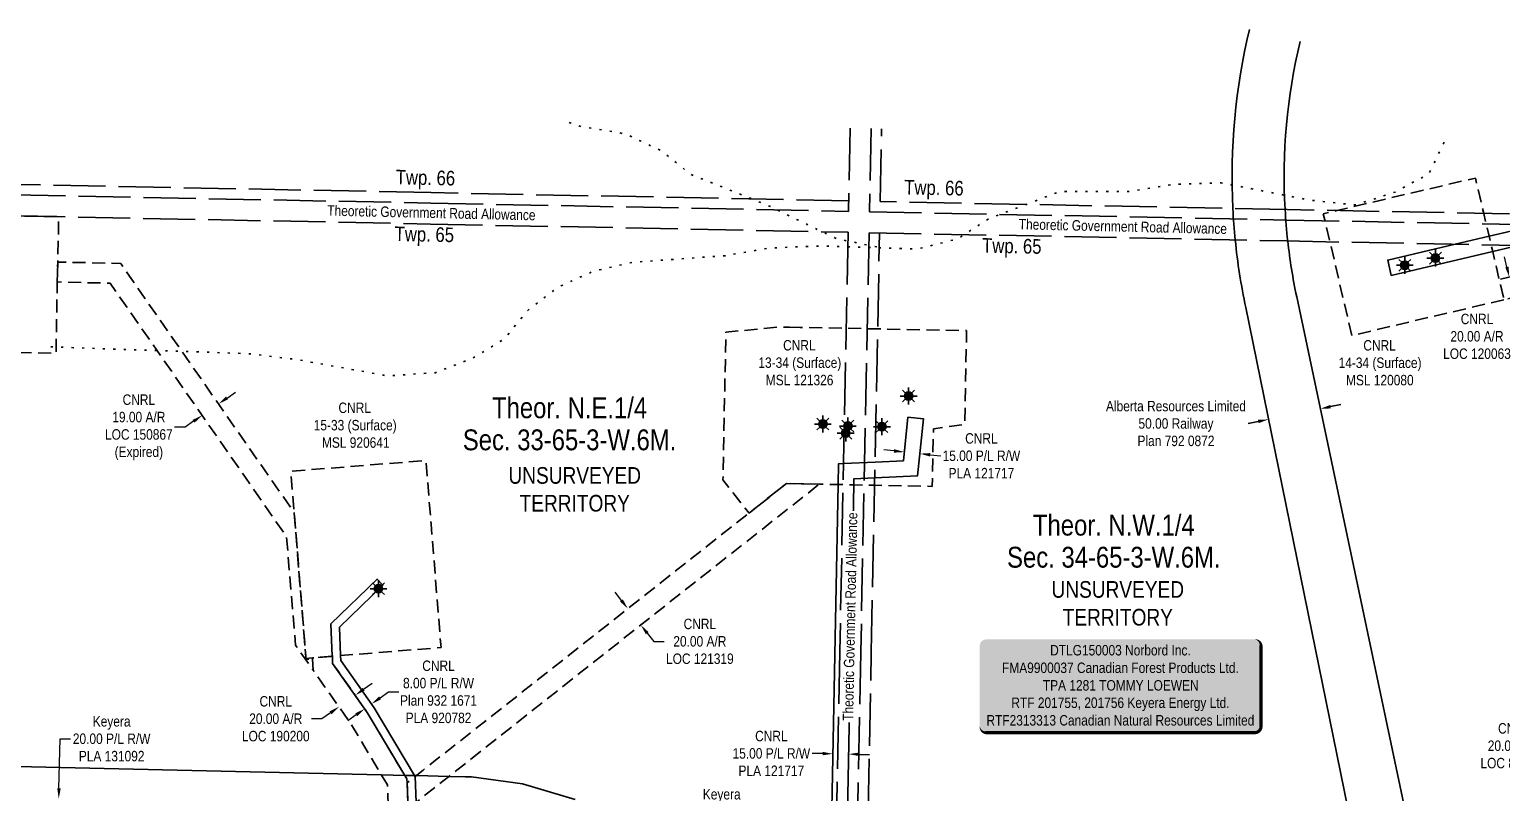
# Model space of a CAD drawing. Extents: x 405326 to 424052, y 6044755 to 6062236.
# Drawn here: x 410358 to 411770, y 6059078 to 6059810 of the extents above; entities that cross this region are included whole.
import ezdxf
from ezdxf.enums import TextEntityAlignment as Align

# ---------------------------------------------------------------- set-up
doc = ezdxf.new("R2010")
doc.units = 0
doc.header["$LTSCALE"] = 5
for name, pattern in [('foc-ACCESSROAD', [3.75, 2.5, -1.25]), ('foc-UNSURVEYED', [12.5, 10, -2.5]), ('foc-WHEELTRACKS', [2, 0.4, -1.6])]:
    doc.linetypes.add(name, pattern=pattern)
for name, color, linetype in [('AS-SURFACE IMPACT', 7, 'Continuous'), ('C-SYMBOL', 7, 'Continuous'), ('D-TXT', 6, 'Continuous'), ('F-AR', 190, 'foc-ACCESSROAD'), ('F-RW', 190, 'Continuous'), ('F-WS', 190, 'foc-ACCESSROAD'), ('F-WS-S', 190, 'Continuous'), ('L-ROAD-T', 7, 'Continuous'), ('L-TITLEDB', 4, 'Continuous'), ('L-TITLEDB-T', 4, 'Continuous'), ('L-UNS-T', 3, 'Continuous'), ('L-USEC', 7, 'foc-UNSURVEYED'), ('T-WATER-P3', 160, 'foc-WHEELTRACKS')]:
    doc.layers.add(name, color=color, linetype=linetype)
for name, color, linetype, lineweight in [('F-AR-T', 190, 'Continuous', 9), ('F-RW-T', 190, 'Continuous', 9), ('F-WS-T', 190, 'Continuous', 9)]:
    doc.layers.add(name, color=color, linetype=linetype, lineweight=lineweight)
doc.styles.add('175L', font='ARIALN.TTF', dxfattribs={"height": 20})
doc.styles.add('80', font='ARIALN.TTF', dxfattribs={"height": 10})
doc.styles.add('80CG', font='ARIALN.TTF', dxfattribs={"height": 10})
doc.styles.add('80L', font='ARIALN.TTF', dxfattribs={"height": 10})
doc.dimstyles.new('Compass 5 000', dxfattribs={"dimscale": 5, "dimtxt": 9, "dimasz": 2, "dimexe": 0.2, "dimexo": 0.0625, "dimgap": 0.5, "dimtad": 0, "dimtih": 1, "dimtoh": 1, "dimzin": 0, "dimdsep": 46, "dimtxsty": '80CG', "dimcen": 0.1, "dimse1": 1, "dimse2": 1, "dimclrd": 256, "dimclrt": 256, "dimaunit": 1, "dimadec": 4, "dimazin": 0, "dimtfac": 0.06, "dimtofl": 0, "dimtmove": 0, "dimatfit": 1, "dimfxl": 0.2, "dimtolj": 1, "dimtzin": 0, "dimlwd": -1, "dimarcsym": 0})

# ---------------------------------------------------------------- blocks, each defined once
blk = doc.blocks.new('*D822')
at = {"layer": 'L-TITLEDB-T', "transparency": 16777216}
for p, q in [((411606.2, 6059447.9), (411616, 6059449.9)), ((411536.9, 6059433.7), (411527.1, 6059431.7))]:
    blk.add_line(p, q, dxfattribs=at)
for points in [[(411605.9, 6059449.5), (411606.6, 6059446.2), (411596.5, 6059445.9)], [(411536.6, 6059435.3), (411537.3, 6059432.1), (411546.7, 6059435.7)]]:
    blk.add_solid(points, dxfattribs=at)
at = {"layer": 'L-TITLEDB-T', "transparency": 16777216, "insert": (411457.9, 6059431.7), "char_height": 10, "attachment_point": 5, "style": '80CG'}
blk.add_mtext('\\A1;Alberta Resources Limited\\P50.00 Railway \\PPlan 792 0872', dxfattribs=at)
blk = doc.blocks.new('*D858')
at = {"layer": 'F-AR-T', "transparency": 16777216}
for p, q in [((411826.9, 6059123.5), (411816.9, 6059122.7)), ((411866.8, 6059126.7), (411876.7, 6059127.4))]:
    blk.add_line(p, q, dxfattribs=at)
for points in [[(411826.8, 6059125.1), (411827, 6059121.8), (411836.9, 6059124.3)], [(411866.6, 6059128.3), (411866.9, 6059125), (411856.8, 6059125.9)]]:
    blk.add_solid(points, dxfattribs=at)
at = {"layer": 'F-AR-T', "transparency": 16777216, "insert": (411782.6, 6059122.7), "char_height": 10, "attachment_point": 5, "style": '80CG'}
blk.add_mtext('\\A1;CNRL\\P20.00 A/R\\PLOC 890640', dxfattribs=at)
blk = doc.blocks.new('GAS')
h = blk.add_hatch(color=255)
h.dxf.hatch_style = 1
edge = h.paths.add_edge_path()
edge.add_arc((0, 0), 0.9, 0, 360)
for p, q in [((-0.81, 0), (-1.62, 0)), ((-0.57, 0.57), (-1.14, 1.14)), ((0, 0.81), (0, 1.62)), ((0.57, 0.57), (1.14, 1.14)), ((1.62, 0), (0.81, 0)), ((-0.57, -0.57), (-1.14, -1.14)), ((0, -0.81), (0, -1.62)), ((1.14, -1.14), (0.57, -0.57))]:
    blk.add_line(p, q)
blk.add_circle((0, 0), 0.8)
blk = doc.blocks.new('*D871')
at = {"layer": 'F-AR-T', "transparency": 16777216}
for p, q in [((411775.5, 6059581.8), (411773.2, 6059591.6)), ((411784.6, 6059542.9), (411786.9, 6059533.2)), ((411791.1, 6059515.3), (411786.9, 6059533.2)), ((411781.1, 6059515.3), (411791.1, 6059515.3))]:
    blk.add_line(p, q, dxfattribs=at)
for points in [[(411777.1, 6059582.2), (411773.9, 6059581.5), (411777.8, 6059572.1)], [(411786.2, 6059543.3), (411783, 6059542.5), (411782.3, 6059552.6)]]:
    blk.add_solid(points, dxfattribs=at)
at = {"layer": 'F-AR-T', "transparency": 16777216, "insert": (411746.8, 6059515.3), "char_height": 10, "attachment_point": 5, "style": '80CG'}
blk.add_mtext('\\A1;CNRL\\P20.00 A/R\\PLOC 120063', dxfattribs=at)
blk = doc.blocks.new('*D876')
at = {"layer": 'F-RW-T', "transparency": 16777216}
for p, q in [((410385.9, 6059081.8), (410387, 6059129.4)), ((410387, 6059129.4), (410397, 6059129.4)), ((410385, 6059041.9), (410384.8, 6059031.9))]:
    blk.add_line(p, q, dxfattribs=at)
for points in [[(410384.3, 6059081.9), (410387.6, 6059081.8), (410385.7, 6059071.8)], [(410383.4, 6059041.9), (410386.7, 6059041.8), (410385.3, 6059051.9)]]:
    blk.add_solid(points, dxfattribs=at)
at = {"layer": 'F-RW-T', "transparency": 16777216, "insert": (410436.5, 6059129.4), "char_height": 10, "attachment_point": 5, "style": '80CG'}
blk.add_mtext('\\A1;Keyera\\P20.00 P/L R/W\\PPLA 131092', dxfattribs=at)
blk = doc.blocks.new('*D877')
at = {"layer": 'F-RW-T', "transparency": 16777216}
for p, q in [((410969.2, 6059050.1), (410972.6, 6059059.5)), ((410972.6, 6059059.5), (410982.6, 6059059.5)), ((410952.1, 6059003), (410948.7, 6058993.6))]:
    blk.add_line(p, q, dxfattribs=at)
for points in [[(410967.6, 6059050.7), (410970.7, 6059049.5), (410965.7, 6059040.7)], [(410950.5, 6059003.6), (410953.6, 6059002.5), (410955.5, 6059012.4)]]:
    blk.add_solid(points, dxfattribs=at)
at = {"layer": 'F-RW-T', "transparency": 16777216, "insert": (411022, 6059059.5), "char_height": 10, "attachment_point": 5, "style": '80CG'}
blk.add_mtext('\\A1;Keyera\\P30.00 P/L R/W\\PPLA 200120', dxfattribs=at)
blk = doc.blocks.new('*D878')
at = {"layer": 'F-AR-T', "transparency": 16777216}
for p, q in [((410678.3, 6059176.9), (410686.5, 6059182.7)), ((410646.5, 6059154.4), (410638.3, 6059148.6)), ((410638.3, 6059148.6), (410628.3, 6059148.6))]:
    blk.add_line(p, q, dxfattribs=at)
for points in [[(410677.4, 6059178.3), (410679.3, 6059175.6), (410670.2, 6059171.1)], [(410645.5, 6059155.7), (410647.5, 6059153), (410654.7, 6059160.2)]]:
    blk.add_solid(points, dxfattribs=at)
at = {"layer": 'F-AR-T', "transparency": 16777216, "insert": (410594, 6059148.6), "char_height": 10, "attachment_point": 5, "style": '80CG'}
blk.add_mtext('\\A1;CNRL\\P20.00 A/R\\PLOC 190200', dxfattribs=at)
blk = doc.blocks.new('*D879')
at = {"layer": 'F-AR-T', "transparency": 16777216}
for p, q in [((410547.2, 6059456.2), (410555.4, 6059461.9)), ((410515.1, 6059433.9), (410506.9, 6059428.1)), ((410506.9, 6059428.1), (410496.9, 6059428.1))]:
    blk.add_line(p, q, dxfattribs=at)
for points in [[(410546.3, 6059457.6), (410548.2, 6059454.9), (410539, 6059450.5)], [(410514.2, 6059435.2), (410516.1, 6059432.5), (410523.3, 6059439.6)]]:
    blk.add_solid(points, dxfattribs=at)
at = {"layer": 'F-AR-T', "transparency": 16777216, "insert": (410462.6, 6059428.1), "char_height": 10, "attachment_point": 5, "style": '80CG'}
blk.add_mtext('\\A1;CNRL\\P19.00 A/R\\PLOC 150867\\P(Expired)', dxfattribs=at)
blk = doc.blocks.new('*D880')
at = {"layer": 'F-AR-T', "transparency": 16777216}
for p, q in [((410925.8, 6059262.1), (410919.6, 6059269.9)), ((410950.5, 6059230.7), (410956.7, 6059222.8)), ((410956.7, 6059222.8), (410966.7, 6059222.8))]:
    blk.add_line(p, q, dxfattribs=at)
for points in [[(410927.1, 6059263.1), (410924.4, 6059261), (410931.9, 6059254.2)], [(410951.8, 6059231.7), (410949.2, 6059229.6), (410944.3, 6059238.5)]]:
    blk.add_solid(points, dxfattribs=at)
at = {"layer": 'F-AR-T', "transparency": 16777216, "insert": (411001, 6059222.8), "char_height": 10, "attachment_point": 5, "style": '80CG'}
blk.add_mtext('\\A1;CNRL\\P20.00 A/R\\PLOC 121319', dxfattribs=at)
blk = doc.blocks.new('*D881')
at = {"layer": 'F-AR-T', "transparency": 16777216}
for p, q in [((410694.1, 6059168.6), (410702.2, 6059174.4)), ((410702.2, 6059174.4), (410712.2, 6059174.4)), ((410671.2, 6059152.4), (410663.1, 6059146.7))]:
    blk.add_line(p, q, dxfattribs=at)
for points in [[(410693.1, 6059170), (410695, 6059167.3), (410685.9, 6059162.8)], [(410670.3, 6059153.8), (410672.2, 6059151.1), (410679.4, 6059158.2)]]:
    blk.add_solid(points, dxfattribs=at)
at = {"layer": 'F-AR-T', "transparency": 16777216, "insert": (410750.2, 6059174.4), "char_height": 10, "attachment_point": 5, "style": '80CG'}
blk.add_mtext('\\A1;CNRL\\P8.00 P/L R/W\\PPlan 932 1671\\PPLA 920782', dxfattribs=at)
blk = doc.blocks.new('*D882')
at = {"layer": 'F-RW-T', "transparency": 16777216}
for p, q in [((411187.3, 6059405.4), (411177.4, 6059406.4)), ((411222.1, 6059401.8), (411232.1, 6059400.8))]:
    blk.add_line(p, q, dxfattribs=at)
for points in [[(411187.5, 6059407.1), (411187.1, 6059403.8), (411197.3, 6059404.4)], [(411222.3, 6059403.4), (411221.9, 6059400.1), (411212.2, 6059402.8)]]:
    blk.add_solid(points, dxfattribs=at)
at = {"layer": 'F-RW-T', "transparency": 16777216, "insert": (411271.2, 6059400.8), "char_height": 10, "attachment_point": 5, "style": '80CG'}
blk.add_mtext('\\A1;CNRL\\P15.00 P/L R/W\\PPLA 121717', dxfattribs=at)
blk = doc.blocks.new('*U1000')
h = blk.add_hatch(color=255)
edge = h.paths.add_edge_path()
edge.add_line((-129, -45.5), (129, -45.5))
edge.add_arc((129, -39.5), 6, 270, 360)
edge.add_line((135, -39.5), (135, 38))
edge.add_arc((129, 38), 6, 0, 90)
edge.add_line((129, 44), (-129, 44))
edge.add_arc((-129, 38), 6, 90, 180)
edge.add_line((-135, 38), (-135, -39.5))
edge.add_arc((-129, -39.5), 6, 180, 270)
at = {"color": 44, "flags": 128}
blk.add_lwpolyline([(-129, -45.5, 3, 3, 0), (129, -45.5, 3, 3, 0.414214), (135, -39.5, 3, 3, 0), (135, 38, 3, 0, 0.414214), (129, 44, 0, 0, 0), (-129, 44, 0, 0, 0.414214), (-135, 38, 0, 0, 0), (-135, -39.5, 0, 3, 0.414214)], format="xyseb", close=True, dxfattribs=at)
at = {"color": 44, "style": '80'}
blk.add_attdef('ENTER_TEXT_001', (-36, -5), '', height=10, dxfattribs=at)
blk = doc.blocks.new('*D1005')
at = {"layer": 'F-RW-T', "transparency": 16777216}
for p, q in [((411118.7, 6059115.2), (411108.7, 6059115.4)), ((411153.7, 6059114.5), (411163.7, 6059114.3))]:
    blk.add_line(p, q, dxfattribs=at)
for points in [[(411118.7, 6059116.9), (411118.7, 6059113.6), (411128.7, 6059115)], [(411153.7, 6059116.2), (411153.7, 6059112.9), (411143.7, 6059114.7)]]:
    blk.add_solid(points, dxfattribs=at)
at = {"layer": 'F-RW-T', "transparency": 16777216, "insert": (411069.6, 6059115.4), "char_height": 10, "attachment_point": 5, "style": '80CG'}
blk.add_mtext('\\A1;CNRL\\P15.00 P/L R/W\\PPLA 121717', dxfattribs=at)

msp = doc.modelspace()

# ---------------------------------------------------------------- linework, layer by layer
at = {"layer": 'F-AR', "flags": 128}
for points in [[(410629.391, 6059206.084), (410629.837, 6059195.183), (410612.939, 6059219.211), (410604.34, 6059323.27), (410435.039, 6059566.3), (410384.297, 6059567.467), (410384.737, 6059586.612), (410445.196, 6059585.222), (410611.692, 6059346.22), (410623.084, 6059205.58), (410629.391, 6059206.084)], [(411803.518, 6059542.326), (411787.645, 6059553.889), (411772.699, 6059550.383), (411768.132, 6059569.846), (411800.712, 6059577.491), (411803.518, 6059542.326)], [(410726.793, 6059064.099), (410721.533, 6059052.581), (410721.017, 6059064.253), (410720.723, 6059070.935), (410720.007, 6059087.17), (410727.737, 6059093.317), (410735.613, 6059099.479), (410747.394, 6059108.76), (410853.413, 6059192.324), (411048.196, 6059345.868), (411074.008, 6059366.215), (411084.147, 6059374.207), (411115.654, 6059373.588), (410865.789, 6059176.625), (410759.776, 6059093.063), (410747.987, 6059083.776), (410728.9, 6059068.748), (410726.793, 6059064.099)], [(410722.401, 6059032.915), (410722.474, 6059030.051), (410703.437, 6059030.551), (410702.826, 6059044.773), (410701.97, 6059064.693), (410701.085, 6059085.295), (410665.913, 6059144.27), (410629.837, 6059195.183), (410629.391, 6059206.084), (410629.351, 6059207.054), (410648.27, 6059208.564), (410648.32, 6059207.594), (410648.563, 6059201.627), (410681.823, 6059154.69), (410719.836, 6059090.952), (410720.006, 6059087.17), (410720.723, 6059070.935), (410721.016, 6059064.253), (410721.533, 6059052.581), (410721.894, 6059044.35), (410722.248, 6059036.38), (410722.401, 6059032.915)]]:
    msp.add_lwpolyline(points, close=True, dxfattribs=at)
at = {"layer": 'F-RW'}
msp.add_lwpolyline([(411761.844, 6059596.641), (411664.553, 6059573.794), (411661.126, 6059588.391), (411725.755, 6059603.561), (411758.419, 6059611.237), (411797.291, 6059620.366), (411816.984, 6059624.99), (411821.908, 6059626.146), (411822.043, 6059624.451), (411823.114, 6059611.028), (411820.23, 6059610.352), (411818.19, 6059609.873), (411798.497, 6059605.249), (411786.251, 6059602.367), (411761.844, 6059596.641)], close=True, dxfattribs=at)
for points in [[(411125.436, 6058948.175), (411133.789, 6059373.232), (411134.179, 6059393.078), (411138.885, 6059393.297), (411169.08, 6059394.697), (411196.386, 6059395.963), (411200.728, 6059437.721), (411215.641, 6059436.171), (411209.965, 6059381.583), (411168.786, 6059379.673), (411148.894, 6059378.751), (411148.78, 6059372.938), (411140.325, 6058942.707)], [(410720.713, 6059070.933), (410719.992, 6059087.167), (410719.81, 6059091.025), (410717.842, 6059094.319), (410681.794, 6059154.766), (410648.534, 6059201.703), (410648.294, 6059207.59), (410648.243, 6059208.561), (410646.961, 6059239.606), (410691.27, 6059282.603), (410696.842, 6059276.864), (410655.098, 6059236.358), (410656.206, 6059209.199), (410656.399, 6059204.468), (410688.475, 6059159.207), (410727.284, 6059094.114), (410727.712, 6059093.387), (410728.821, 6059068.63)], [(410331.345, 6059103.024), (410695.404, 6059094.821), (410717.839, 6059094.314), (410727.279, 6059094.105), (410728.703, 6059094.072), (410740.081, 6059093.816), (410740.081, 6059093.816), (410759.653, 6059093.223), (410760.149, 6059093.363), (410775.87, 6059093.012), (410781.694, 6059092.881), (410830.871, 6059086.265), (410881.395, 6059071.317)]]:
    msp.add_lwpolyline(points, dxfattribs=at)
at = {"layer": 'F-WS', "flags": 128}
for points in [[(411772.699, 6059550.383), (411626.734, 6059516.128), (411605.657, 6059605.932), (411599.328, 6059632.911), (411612.382, 6059635.967), (411745.295, 6059667.164), (411753.267, 6059633.187), (411758.419, 6059611.237), (411760.38, 6059602.878), (411761.844, 6059596.641), (411768.132, 6059569.846), (411772.699, 6059550.383)], [(410339.208, 6059499.926), (410166.489, 6059503.34), (410169.078, 6059634.331), (410341.804, 6059630.929), (410385.736, 6059630.057), (410384.737, 6059586.612), (410384.297, 6059567.467), (410383.147, 6059499.057), (410339.208, 6059499.926)], [(411087.141, 6059524.127), (411097.367, 6059523.919), (411141.432, 6059523.054), (411171.588, 6059522.462), (411256.967, 6059520.786), (411255.21, 6059430.86), (411225.146, 6059426.694), (411224.062, 6059371.459), (411168.646, 6059372.547), (411148.78, 6059372.938), (411138.489, 6059373.14), (411133.789, 6059373.232), (411131.414, 6059373.278), (411115.654, 6059373.588), (411084.147, 6059374.207), (411074.008, 6059366.215), (411048.196, 6059345.868), (411023.156, 6059377.622), (411025.988, 6059519.334), (411077.166, 6059524.338), (411087.141, 6059524.127)], [(410629.351, 6059207.054), (410623.006, 6059206.547), (410611.692, 6059346.22), (410608.479, 6059385.886), (410738.056, 6059396.275), (410743.12, 6059335.49), (410752.586, 6059216.899), (410656.206, 6059209.199), (410648.27, 6059208.564), (410629.351, 6059207.054)]]:
    msp.add_lwpolyline(points, close=True, dxfattribs=at)
at = {"layer": 'L-TITLEDB', "linetype": 'Continuous'}
for points in [[(411528.446, 6059809.601, 0.07138683), (411512.535, 6059637.958, -0.07138683)], [(411577.059, 6059797.962, 0.07295547), (411562.643, 6059636.968, -0.07295547)], [(411512.535, 6059637.958, 0.01246963), (411514.807, 6059607.746, -0.01246963)], [(411562.643, 6059636.968, 0.01359927), (411565.175, 6059606.75, -0.01359927)], [(411514.807, 6059607.746, 0.02705815), (411524.868, 6059542.955, -0.02705815)], [(411565.175, 6059606.75, 0.02432419), (411573.776, 6059553.272, -0.02432419)]]:
    msp.add_lwpolyline(points, format="xyb", close=True, dxfattribs=at)
for points in [[(411789.67, 6058531.288), (411797.437, 6058494.52), (411789.67, 6058531.288), (411786.571, 6058545.959), (411733.126, 6058798.953), (411722.353, 6058849.951), (411573.776, 6059553.272), (411722.353, 6058849.951), (411733.126, 6058798.953), (411786.571, 6058545.959)], [(411740.16, 6058521.294), (411748.53, 6058484.199), (411740.16, 6058521.294), (411736.858, 6058535.923), (411677.252, 6058800.059), (411668.555, 6058838.597), (411524.868, 6059542.955), (411668.555, 6058838.597), (411677.252, 6058800.059), (411736.858, 6058535.923)]]:
    msp.add_lwpolyline(points, close=True, dxfattribs=at)
at = {"layer": 'L-USEC'}
for p, q in [((411145.201, 6059715.024), (411143.634, 6059635.193)), ((411165.305, 6059714.627), (411163.738, 6059634.796)), ((411173.987, 6059644.649), (411175.357, 6059714.428)), ((410743.116, 6059653.166), (410342.402, 6059661.086)), ((410342.201, 6059651.033), (410742.919, 6059643.113)), ((411143.831, 6059645.246), (410743.116, 6059653.166)), ((411564.65, 6059636.928), (411173.987, 6059644.649)), ((410341.804, 6059630.929), (410742.521, 6059623.009)), ((410742.919, 6059643.113), (411143.634, 6059635.193)), ((411163.738, 6059634.796), (411564.457, 6059626.875)), ((411965.364, 6059629.007), (411564.65, 6059636.928)), ((410742.521, 6059623.009), (411143.239, 6059615.089)), ((411564.457, 6059626.875), (411965.176, 6059618.955)), ((411143.239, 6059615.089), (411135.346, 6059213.01)), ((411163.343, 6059614.692), (411155.45, 6059212.616)), ((411163.343, 6059614.692), (411564.06, 6059606.771)), ((411165.502, 6059212.414), (411173.395, 6059614.494)), ((411564.06, 6059606.771), (411964.778, 6059598.851)), ((411135.346, 6059213.01), (411127.453, 6058810.931)), ((411155.45, 6059212.616), (411147.557, 6058810.536)), ((411157.61, 6058810.335), (411165.502, 6059212.414))]:
    msp.add_line(p, q, dxfattribs=at)
at = {"layer": 'T-WATER-P3', "flags": 128}
for points in [[(410875.444, 6059720.356), (410886.884, 6059716.689), (410929.707, 6059709.417), (410964.099, 6059693.206), (410992.51, 6059670.515), (411064.443, 6059641.736), (411132.371, 6059608.88), (411175.99, 6059600.157)], [(410378.133, 6059505.211), (410569.939, 6059498.646), (410615.066, 6059492.922), (410700.972, 6059477.462), (410746.952, 6059480.428), (410782.731, 6059494.286), (410813.251, 6059512.692), (410836.503, 6059540.854), (410865.092, 6059562.534), (410898.512, 6059577.637), (410936.803, 6059586.382), (411025.015, 6059592.614), (411067.435, 6059599.972), (411115.107, 6059601.934), (411175.99, 6059600.157), (411192.802, 6059599.665), (411210.367, 6059599.152), (411248.455, 6059608.81), (411277.674, 6059627.806), (411346.305, 6059654.109), (411412.827, 6059654.222), (411455.356, 6059661.063), (411501.191, 6059662.609), (411586.283, 6059645.918), (411630.231, 6059641.295), (411668.259, 6059653.633), (411700.753, 6059671.258), (411716.333, 6059703.736)]]:
    msp.add_lwpolyline(points, dxfattribs=at)

# ---------------------------------------------------------------- block references
at = {"layer": 'AS-SURFACE IMPACT', "color": 1}
ref = msp.add_blockref('*U1000', (411404.585, 6059180.747), dxfattribs=dict(at, xscale=0.999551, yscale=0.999551, zscale=0.999551))
ref.add_attrib('ENTER_TEXT_001', 'DTLG150003 Norbord Inc.', (411337.176, 6059209.351), dxfattribs={"layer": '0', "color": 44, "height": 9.99551, "style": '80'})
ref.add_attrib('ENTER_TEXT_002', 'FMA9900037 Canadian Forest Products Ltd.', (411290.969, 6059192.514), dxfattribs={"layer": '0', "color": 44, "height": 9.99551, "style": '80'})
ref.add_attrib('ENTER_TEXT_003', 'TPA 1281 TOMMY LOEWEN', (411330.15, 6059175.678), dxfattribs={"layer": '0', "color": 44, "height": 9.99551, "style": '80'})
ref.add_attrib('ENTER_TEXT_004', 'RTF 201755, 201756 Keyera Energy Ltd.', (411299.915, 6059158.978), dxfattribs={"layer": '0', "color": 44, "height": 9.99551, "style": '80'})
ref.add_attrib('ENTER_TEXT_005', 'RTF2313313 Canadian Natural Resources Limited', (411275.997, 6059142.141), dxfattribs={"layer": '0', "color": 44, "height": 9.99551, "style": '80'})
at = {"layer": 'F-WS-S', "xscale": 4.997755000000074, "yscale": 4.997755000000074, "zscale": 4.997755000000074}
for p in [(411677.538, 6059583.473), (411706.891, 6059590.358), (411201.313, 6059458.11), (411119.059, 6059431.23), (411143.017, 6059429.313), (411175.708, 6059428.671), (411141.014, 6059422.562), (410692.538, 6059273.333)]:
    msp.add_blockref('GAS', p, dxfattribs=at)

# ---------------------------------------------------------------- texts
at = {"layer": 'C-SYMBOL', "color": 3, "style": '175L'}
for s, p in [('Theor. N.E.1/4', (410875.972, 6059430.836)), ('Sec. 33-65-3-W.6M.', (410875.972, 6059400.088)), ('Theor. N.W.1/4', (411398.27, 6059318.287)), ('Sec. 34-65-3-W.6M.', (411398.27, 6059287.539))]:
    msp.add_text(s, height=19.99102, dxfattribs=at).set_placement(p, align=Align.BOTTOM_CENTER)
at = {"layer": 'D-TXT', "color": 3, "char_height": 13.9937, "attachment_point": 1, "rotation": 358.867809, "style": '80L'}
for s, insert in [('Twp. 66', (410709.292, 6059675.074)), ('Twp. 66', (411197.284, 6059665.429)), ('Twp. 65', (410708.218, 6059620.714)), ('Twp. 65', (411272.021, 6059609.571))]:
    msp.add_mtext_dynamic_manual_height_columns(s, width=101.34987, gutter_width=47.479, heights=[0], dxfattribs=dict(at, insert=insert))
at = {"layer": 'F-WS-T', "char_height": 10, "attachment_point": 1, "style": '80L'}
for s, insert in [('\\pi26.30374;CNRL\\P\\pi2.56909;13-34 (Surface)\\P\\pi9.61889;MSL 121326', (411054.593, 6059511.768)), ('\\pi26.30374;CNRL\\P\\pi2.56909;14-34 (Surface)\\P\\pi9.62912;MSL 120080', (411611.412, 6059511.695)), ('\\pi26.30374;CNRL\\P\\pi2.56909;15-33 (Surface)\\P\\pi10.40675;MSL 920641', (410627.873, 6059451.832))]:
    msp.add_mtext_dynamic_manual_height_columns(s, width=82.80531, gutter_width=49.978, heights=[0], dxfattribs=dict(at, insert=insert))
at = {"layer": 'L-ROAD-T', "style": '80L'}
for p in [(410743.365, 6059633.831), (411406.949, 6059620.716)]:
    msp.add_text('Theoretic Government Road Allowance', height=9.99551, rotation=358.71094, dxfattribs=at).set_placement(p, align=Align.MIDDLE_CENTER)
at = {"layer": 'L-UNS-T', "color": 3, "char_height": 15.99282, "attachment_point": 5, "style": '80L'}
for insert in [(410880.917, 6059368.524), (411402.069, 6059259.211)]:
    msp.add_mtext_dynamic_manual_height_columns('UNSURVEYED TERRITORY', width=126.35699, gutter_width=47.479, heights=[0], dxfattribs=dict(at, insert=insert))

# ---------------------------------------------------------------- dimensions: what is measured, and where the dimension line sits
at = {"layer": 'F-AR-T'}
dim = msp.add_linear_dim(base=(411782.339, 6059552.645), p1=(411777.225, 6059571.979), p2=(411781.791, 6059552.516), angle=283.201829, text='CNRL\\P20.00 A/R\\PLOC 120063', dimstyle='Compass 5 000', override={"dimtmove": 1}, dxfattribs=at)
dim.commit()
dim.dimension.update_dxf_attribs({"geometry": '*D871', "text_midpoint": (411771.553, 6059515.266), "dimtype": 161})
for p1, p2, distance, text, picture, middle in [((410539.43, 6059449.95), (410523.717, 6059439.004), -0.688, 'CNRL\\P19.00 A/R\\PLOC 150867\\P(Expired)', '*D879', (410462.612, 6059428.137)), ((410928.93, 6059251.853), (410941.305, 6059236.153), 3.834, 'CNRL\\P20.00 A/R\\PLOC 121319', '*D880', (411001.012, 6059222.82)), ((410672.101, 6059168.409), (410656.594, 6059157.421), -3.353, 'CNRL\\P20.00 A/R\\PLOC 190200', '*D878', (410594.046, 6059148.594)), ((411856.812, 6059125.858), (411836.876, 6059124.268), 0.003, 'CNRL\\P20.00 A/R\\PLOC 890640', '*D858', (411782.649, 6059122.674))]:
    dim = msp.add_aligned_dim(p1=p1, p2=p2, distance=distance, text=text, dimstyle='Compass 5 000', dxfattribs=at)
    dim.commit()
    dim.dimension.update_dxf_attribs({"geometry": picture, "text_midpoint": middle})
dim = msp.add_linear_dim(base=(410685.901, 6059162.84), p1=(410675.085, 6059164.27), p2=(410681.61, 6059168.894), angle=35.323961, text='CNRL\\P8.00 P/L R/W\\PPlan 932 1671\\PPLA 920782', dimstyle='Compass 5 000', dxfattribs=at)
dim.commit()
dim.dimension.update_dxf_attribs({"geometry": '*D881', "text_midpoint": (410750.165, 6059174.404), "dimtype": 161})
at = {"layer": 'F-RW-T'}
for p1, p2, distance, text, picture, middle in [((411198.012, 6059411.603), (411212.925, 6059410.052), -7.268, 'CNRL\\P15.00 P/L R/W\\PPLA 121717', '*D882', (411271.152, 6059400.755)), ((410955.993, 6059012.255), (410966.251, 6059040.524), 0.542, 'Keyera\\P30.00 P/L R/W\\PPLA 200120', '*D877', (411022.036, 6059059.509))]:
    dim = msp.add_aligned_dim(p1=p1, p2=p2, distance=distance, text=text, dimstyle='Compass 5 000', dxfattribs=at)
    dim.commit()
    dim.dimension.update_dxf_attribs({"geometry": picture, "text_midpoint": middle})
dim = msp.add_linear_dim(base=(410385.708, 6059071.823), p1=(410384.375, 6059051.876), p2=(410384.816, 6059071.843), angle=88.733839, text='Keyera\\P20.00 P/L R/W\\PPLA 131092', dimstyle='Compass 5 000', dxfattribs=at)
dim.commit()
dim.dimension.update_dxf_attribs({"geometry": '*D876', "text_midpoint": (410436.521, 6059129.438), "dimtype": 161})
at = {"layer": 'L-TITLEDB-T', "color": 3}
dim = msp.add_aligned_dim(p1=(411595.978, 6059448.173), p2=(411546.272, 6059438.033), distance=2.368, text='Alberta Resources Limited\\P50.00 Railway \\PPlan 792 0872', dimstyle='Compass 5 000', dxfattribs=at)
dim.commit()
dim.dimension.update_dxf_attribs({"geometry": '*D822', "text_midpoint": (411457.892, 6059431.716)})

# ---------------------------------------------------------------- next in the draw order: texts
at = {"layer": 'L-ROAD-T', "insert": (411140.147, 6059246.668), "char_height": 9.99551, "width": 199.45788, "attachment_point": 2, "rotation": 88.813918, "style": '80L', "bg_fill": 3, "box_fill_scale": 1.15, "bg_fill_color": 256, "bg_fill_true_color": 256, "bg_fill_transparency": 0}
msp.add_mtext('Theoretic Government Road Allowance', dxfattribs=at)

# ---------------------------------------------------------------- next in the draw order: dimensions: what is measured, and where the dimension line sits
at = {"layer": 'F-RW-T'}
dim = msp.add_aligned_dim(p1=(411143.712, 6059115.053), p2=(411128.721, 6059115.347), distance=0.327, text='CNRL\\P15.00 P/L R/W\\PPLA 121717', dimstyle='Compass 5 000', dxfattribs=at)
dim.commit()
dim.dimension.update_dxf_attribs({"geometry": '*D1005', "text_midpoint": (411069.633, 6059115.414)})

doc.saveas('drawing.dxf')
